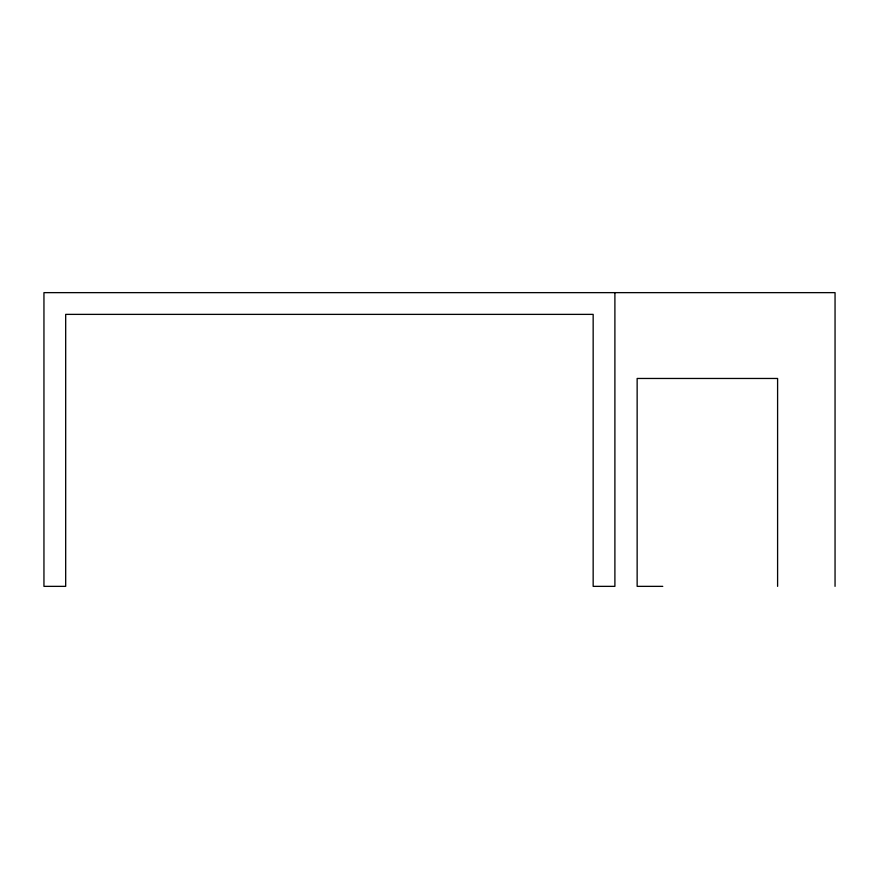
<?xml version="1.0" encoding="UTF-8"?>
<svg xmlns="http://www.w3.org/2000/svg" width="879" height="879" viewBox="0 0 879 879"><rect width="100%" height="100%" fill="white"/><g stroke="black" fill="none" stroke-linecap="round" stroke-linejoin="round"><path stroke-width="1.32" d="M662.777 586.359L637.143 586.359L637.143 378.464L777.596 378.464L777.596 586.359M835.05 586.359L835.05 292.641L43.95 292.641L43.95 586.359L65.683 586.359L65.683 314.374L593.16 314.374L593.16 586.359L614.893 586.359L614.893 292.641"/></g></svg>
